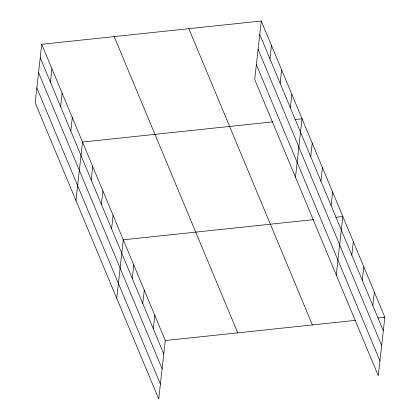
<?xml version="1.0" encoding="UTF-8"?>
<svg xmlns="http://www.w3.org/2000/svg" width="420" height="420" viewBox="0 0 420 420"><rect width="100%" height="100%" fill="white"/><g stroke="black" fill="none" stroke-linecap="round" stroke-linejoin="round"><path stroke-width="0.63" d="M41.727 44.284L35.165 102.753L158.739 399L165.296 340.536L41.727 44.284L261.261 21L384.836 317.247L378.273 375.716L254.704 79.464L261.261 21M50.41 82.168L51.917 68.728M60.606 106.612L62.113 93.167M70.802 131.05L72.308 117.605M75.947 200.513L82.504 142.049L272.932 121.847M91.192 179.933L92.699 166.488M101.383 204.372L102.895 190.927M111.578 228.811L113.09 215.371M116.723 298.274L123.281 239.809L313.709 219.613M132.279 278.434L133.786 264.988M142.784 303.613L144.291 290.173M153.284 328.797L154.791 315.352M269.95 58.884L271.457 45.439M280.145 83.323L281.652 69.883M290.336 107.767L291.848 94.322M295.481 177.23L302.038 118.76L294.924 119.516M310.727 156.644L312.233 143.204M320.922 181.088L322.429 167.643M331.118 205.527L332.624 192.082M336.262 274.99L342.82 216.526L335.701 217.277M351.813 255.15L353.32 241.705M362.318 280.329L363.825 266.889M372.824 305.513L374.33 292.068M165.296 340.536L355.724 320.334M377.717 318.003L384.836 317.247M259.754 34.445L383.324 330.692M258.085 49.303L381.659 345.55M256.368 64.606L379.943 360.859M188.816 28.686L312.385 324.933M114.172 36.603L237.746 332.85M40.215 57.729L163.79 353.976M38.551 72.587L162.12 368.834M36.834 87.895L160.403 384.143"/></g></svg>
